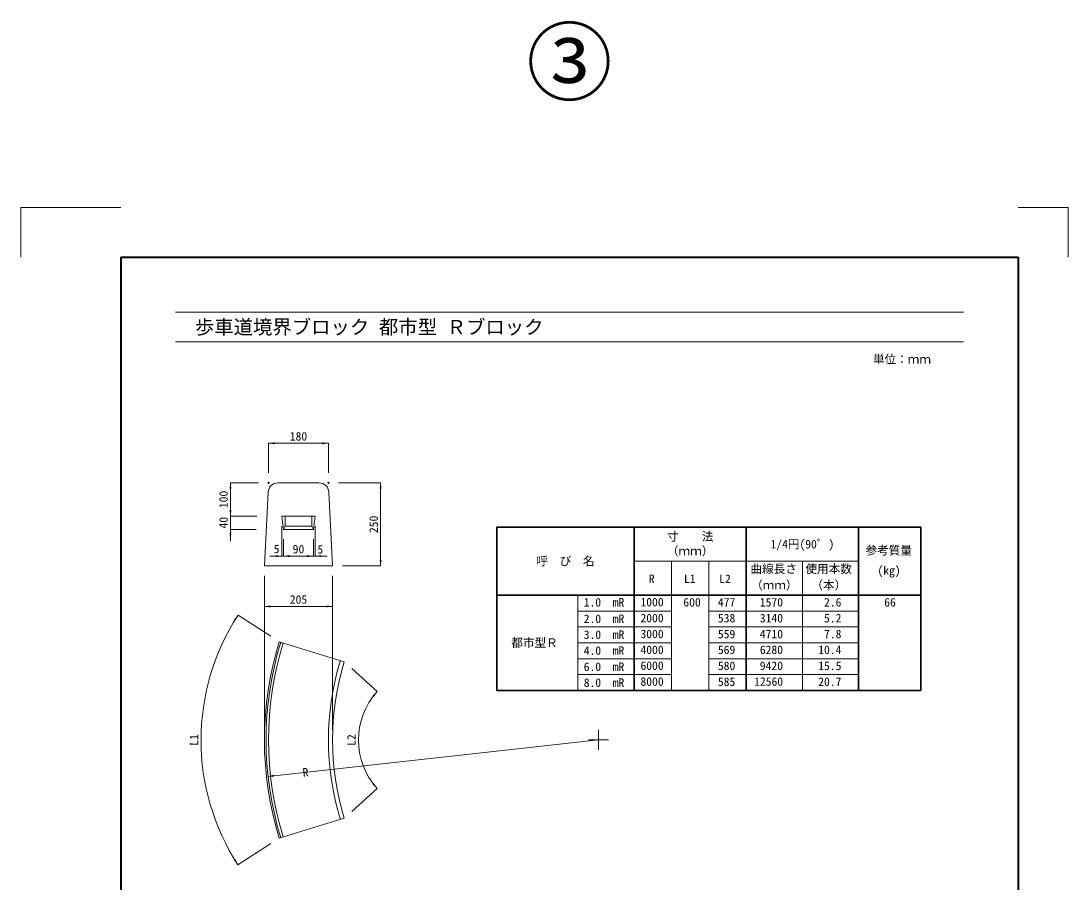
# Model space of a CAD drawing. Units: millimetres at full size, sheet at 1:15; some dimension numbers follow another scale. Extents: x 3899 to 16094, y -688 to 11007.
# Drawn here: x 12944 to 16094, y 8415 to 11007 of the extents above; entities that cross this region are included whole.
import ezdxf
from ezdxf.enums import TextEntityAlignment as Align

# ---------------------------------------------------------------- set-up
doc = ezdxf.new("R2010")
doc.units = ezdxf.units.MM
doc.header["$LTSCALE"] = 15
for name, color, linetype, lineweight in [('(0-0)', 7, 'Continuous', 13), ('Defpoints_3', 7, 'Continuous', 13), ('図枠', 7, 'Continuous', 5), ('寸法線', 7, 'Continuous', 13), ('本体', 2, 'Continuous', 20), ('補助線', 8, 'Continuous', 13)]:
    doc.layers.add(name, color=color, linetype=linetype, lineweight=lineweight)
doc.styles.add('ＭＳ ゴシック', font='')
doc.styles.get('ＭＳ ゴシック').set_extended_font_data('MS Gothic')

# ---------------------------------------------------------------- blocks, each defined once
blk = doc.blocks.new('filled_arrow')
at = {"color": 0, "linetype": 'Continuous', "lineweight": -2}
blk.add_solid([(7.5, 1.25), (0, 0), (7.5, -1.25)], dxfattribs=at)

msp = doc.modelspace()

# ---------------------------------------------------------------- linework, layer by layer
at = {"layer": '(0-0)', "lineweight": 30}
for p, q in [((15650.75, 9483.42), (14375.75, 9483.42)), ((14375.75, 9483.42), (14375.75, 8992)), ((14788.25, 9483.42), (14788.25, 8992)), ((14788.25, 9483.42), (14788.25, 8992)), ((15125.75, 9483.42), (15125.75, 8992)), ((15463.3, 9483.42), (15463.3, 8992)), ((15650.75, 9483.42), (15650.75, 8992)), ((15650.75, 9278.87), (14375.75, 9278.87)), ((15650.75, 8992), (14375.75, 8992))]:
    msp.add_line(p, q, dxfattribs=at)
at = {"layer": '(0-0)'}
for p, q in [((14788.25, 9381.14), (15463.3, 9381.14)), ((14900.75, 9381.14), (14900.75, 8992)), ((15013.25, 9381.14), (15013.25, 8992)), ((15294.5, 9381.14), (15294.5, 8992)), ((14619.5, 9278.87), (14619.5, 8992)), ((14788.25, 9231.06), (14619.5, 9231.06)), ((14900.75, 9231.06), (14788.25, 9231.06)), ((15463.3, 9231.06), (15013.25, 9231.06)), ((14788.25, 9183.25), (14619.5, 9183.25)), ((14900.75, 9183.25), (14788.25, 9183.25)), ((15463.3, 9183.25), (15013.25, 9183.25)), ((14788.25, 9135.44), (14619.5, 9135.44)), ((14900.75, 9135.44), (14788.25, 9135.44)), ((15463.3, 9135.44), (15013.25, 9135.44)), ((14788.25, 9087.62), (14619.5, 9087.62)), ((14900.75, 9087.62), (14788.25, 9087.62)), ((15463.3, 9087.62), (15013.25, 9087.62)), ((14788.25, 9039.81), (14619.5, 9039.81)), ((14900.75, 9039.81), (14788.25, 9039.81)), ((15463.3, 9039.81), (15013.25, 9039.81))]:
    msp.add_line(p, q, dxfattribs=at)
at = {"layer": 'Defpoints_3'}
for p, q in [((12943.8, 10445.77), (12943.8, 10295.77)), ((13243.8, 10445.77), (12943.8, 10445.77)), ((15943.8, 10445.77), (16093.8, 10445.77)), ((16093.8, 10445.77), (16093.8, 10295.77))]:
    msp.add_line(p, q, dxfattribs=at)
at = {"layer": '図枠', "lineweight": 40}
for p, q in [((13243.8, 10295.77), (15943.8, 10295.77)), ((13243.8, 10295.77), (13243.8, 6140.77)), ((15943.8, 10295.77), (15943.8, 6140.77))]:
    msp.add_line(p, q, dxfattribs=at)
at = {"layer": '図枠', "lineweight": 13}
for p, q in [((13408.8, 10130.77), (15778.8, 10130.77)), ((13408.8, 10040.77), (15778.8, 10040.77))]:
    msp.add_line(p, q, dxfattribs=at)
at = {"layer": '寸法線'}
for p, q in [((13688.73, 9735.94), (13868.73, 9735.94)), ((13688.73, 9646.85), (13688.73, 9735.94)), ((13868.73, 9646.85), (13868.73, 9735.94)), ((13574.08, 9516.85), (13574.08, 9616.85)), ((13658.73, 9616.85), (13574.08, 9616.85)), ((13898.73, 9616.85), (14025.85, 9616.85)), ((14025.85, 9366.85), (14025.85, 9616.85)), ((13574.08, 9440.85), (13574.08, 9552.85)), ((13653.73, 9516.85), (13574.08, 9516.85)), ((13653.73, 9516.85), (13574.08, 9516.85)), ((13728.73, 9486.85), (13728.73, 9396.37)), ((13828.73, 9486.85), (13828.73, 9396.37)), ((13651.73, 9476.85), (13574.08, 9476.85)), ((13733.73, 9446.85), (13733.73, 9396.37)), ((13733.73, 9446.85), (13733.73, 9396.37)), ((13823.73, 9446.85), (13823.73, 9396.37)), ((13823.73, 9446.85), (13823.73, 9396.37)), ((13692.73, 9396.37), (13769.73, 9396.37)), ((13733.73, 9396.37), (13823.73, 9396.37)), ((13787.73, 9396.37), (13864.73, 9396.37)), ((13911.23, 9366.85), (14025.85, 9366.85)), ((13676.23, 9336.85), (13676.23, 9244.89)), ((13881.23, 9336.85), (13881.23, 9244.89)), ((13676.23, 9244.89), (13881.23, 9244.89)), ((13676.23, 9244.89), (13881.23, 9244.89)), ((13676.23, 8872.74), (13676.23, 9244.89)), ((13881.23, 8872.74), (13881.23, 9244.89)), ((13695.51, 9155), (13597.03, 9218.96)), ((14015.38, 8988.72), (13938.82, 9058.2)), ((14681.23, 8813.09), (14681.23, 8873.09)), ((14681.23, 8843.09), (13687.26, 8733.43)), ((14651.23, 8843.09), (14711.23, 8843.09)), ((14015.16, 8697), (13938.85, 8627.94)), ((13695.49, 8531.21), (13596.63, 8467.14))]:
    msp.add_line(p, q, dxfattribs=at)
for radius, start, end in [(690.66, 146.99376, 212.9448), (217.22, 137.77429, 222.14159)]:
    msp.add_arc((14176.23, 8842.74), radius, start, end, dxfattribs=at)
at = {"layer": '本体'}
for p, q in [((13717.26, 9616.85), (13840.19, 9616.85)), ((13687.3, 9588.35), (13676.23, 9366.85)), ((13870.15, 9588.35), (13881.23, 9366.85)), ((13728.73, 9516.85), (13828.73, 9516.85)), ((13733.73, 9476.85), (13823.73, 9476.85)), ((13676.23, 9366.85), (13881.23, 9366.85))]:
    msp.add_line(p, q, dxfattribs=at)
at = {"layer": '本体', "lineweight": 9}
for p, q in [((13728.73, 9516.85), (13733.73, 9476.85)), ((13738.73, 9516.85), (13738.73, 9486.85)), ((13818.73, 9516.85), (13818.73, 9486.85)), ((13823.73, 9476.85), (13828.73, 9516.85)), ((13738.73, 9486.85), (13733.73, 9476.85)), ((13818.73, 9486.85), (13738.73, 9486.85)), ((13818.73, 9486.85), (13823.73, 9476.85))]:
    msp.add_line(p, q, dxfattribs=at)
at = {"layer": '本体', "lineweight": 13}
for p, q in [((13916.6, 9078.37), (13720.67, 9138.66)), ((13916.6, 8607.82), (13720.67, 8547.53))]:
    msp.add_line(p, q, dxfattribs=at)
at = {"layer": '本体'}
for centre, start, end in [((13717.26, 9586.85), 90, 177.13759), ((13840.19, 9586.85), 2.86241, 90)]:
    msp.add_arc(centre, 30, start, end, dxfattribs=at)
at = {"layer": '本体', "lineweight": 13}
for radius in [1005, 800]:
    msp.add_arc((14681.23, 8843.09), radius, 162.89678, 197.10322, dxfattribs=at)
at = {"layer": '本体', "lineweight": 9}
for radius in [992.5, 812.5]:
    msp.add_arc((14681.23, 8843.09), radius, 162.89678, 197.10322, dxfattribs=at)
at = {"layer": '補助線'}
for centre in [(13688.73, 9616.85), (13868.73, 9616.85)]:
    msp.add_circle(centre, 2, dxfattribs=at)
msp.add_arc((14681.23, 8843.09), 1000, 162.89678, 197.10322, dxfattribs=at)

# ---------------------------------------------------------------- block references
at = {"layer": '寸法線', "xscale": 2.4, "yscale": 2.4}
for p in [(13688.73, 9735.94), (13733.73, 9396.37), (13733.73, 9396.37), (13828.73, 9396.37), (13676.23, 9244.89), (13676.23, 9244.89)]:
    msp.add_blockref('filled_arrow', p, dxfattribs=at)
for p, rotation in [((13868.73, 9735.94), 180), ((13574.08, 9616.85), 270), ((14025.85, 9616.85), 270), ((13574.08, 9516.85), 90), ((13574.08, 9516.85), 90), ((13574.08, 9476.85), 270), ((13728.73, 9396.37), 180), ((13823.73, 9396.37), 180), ((13823.73, 9396.37), 180), ((14025.85, 9366.85), 90), ((13881.23, 9244.89), 180), ((13881.23, 9244.89), 180), ((13597.03, 9218.96), 237.7), ((14015.38, 8988.72), 230.1), ((13687.26, 8733.43), 6.3), ((14015.16, 8697), 129.8), ((13596.63, 8467.14), 122.2)]:
    msp.add_blockref('filled_arrow', p, dxfattribs=dict(at, rotation=rotation))

# ---------------------------------------------------------------- texts
at = {"layer": '(0-0)', "style": 'ＭＳ ゴシック'}
for s, p in [('寸\u3000\u3000法', (14957, 9455.21)), ('（ｍｍ）', (14957, 9411.5)), ('1/4円(90゜)', (15294.53, 9432.28)), ('呼\u3000び\u3000名', (14582, 9381.14)), ('都市型Ｒ ', (14497.63, 9135.43))]:
    msp.add_text(s, height=25.63, dxfattribs=at).set_placement(p, align=Align.MIDDLE_CENTER)
for s, p in [('参考質量', (15484.4, 9393.25)), ('曲線長さ', (15138.4, 9337.34)), ('使用本数', (15303.74, 9337.34)), ('(kg)', (15520.4, 9332.49)), ('R', (14832.53, 9307.6)), ('L1', (14938.44, 9307.6)), ('L2', (15044.46, 9307.6)), ('（本）', (15321.49, 9288.38)), ('1.0  mR', (14636.83, 9236.92)), ('1000', (14807.51, 9237.34)), ('600', (14936.52, 9236.9)), ('477', (15040.4, 9236.9)), ('1570', (15166.53, 9236.9)), (' 2.6', (15342.31, 9236.9)), (' 66', (15523.42, 9236.9)), ('2.0  mR', (14636.83, 9187.25)), ('2000', (14807.51, 9189.48)), ('538', (15040.4, 9189.09)), ('3140', (15166.53, 9189.09)), (' 5.2', (15342.31, 9189.09)), ('3.0  mR', (14636.83, 9139.45)), ('3000', (14807.51, 9141.69)), ('559', (15040.4, 9141.27)), ('4710', (15166.53, 9141.27)), (' 7.8', (15342.31, 9141.27)), ('4.0  mR', (14636.83, 9091.64)), ('4000', (14807.51, 9093.91)), ('569', (15040.4, 9093.82)), ('6280', (15166.53, 9093.82)), ('10.4', (15342.31, 9093.82)), ('6.0  mR', (14636.83, 9042.93)), ('6000', (14807.51, 9046.12)), ('580', (15040.4, 9045.7)), ('9420', (15166.53, 9045.7)), ('15.5', (15342.31, 9045.7)), ('8.0  mR', (14636.83, 8995.12)), ('8000', (14807.51, 8998.32)), ('585', (15040.4, 8997.85)), ('12560', (15149.46, 8998.43)), ('20.7', (15342.31, 8997.85))]:
    msp.add_text(s, height=25.63, dxfattribs=at).set_placement(p, align=Align.BOTTOM_LEFT)
msp.add_text('（ｍｍ）', height=25.63, dxfattribs=at).set_placement((15210.13, 9288.38), align=Align.BOTTOM_CENTER)
at = {"layer": '図枠', "style": 'ＭＳ ゴシック'}
msp.add_text('\u3000歩車道境界ブロック 都市型 Ｒブロック', height=42.72, dxfattribs=at).set_placement((13408.8, 10085.77), align=Align.MIDDLE_LEFT)
msp.add_text('単位：ｍｍ', height=25.63, dxfattribs=at).set_placement((15594.1, 9988.77), align=Align.MIDDLE_CENTER)
at = {"layer": '寸法線', "style": 'ＭＳ ゴシック'}
for s, p in [('180', (13778.73, 9756.94)), ('5', (13712.8, 9417.62)), ('90', (13778.73, 9417.37)), ('5', (13844.32, 9416.65)), ('205', (13778.73, 9265.89)), ('205', (13778.73, 9265.89))]:
    msp.add_text(s, height=25.63, dxfattribs=at).set_placement(p, align=Align.MIDDLE_CENTER)
for s, rotation, p in [('100', 90, (13553.08, 9566.85)), ('250', 90, (14004.85, 9491.85)), ('40', 90, (13553.08, 9496.85)), ('L1', 89.969, (13464.57, 8843.13)), ('L2', 89.958, (13938.01, 8842.92)), ('R', 6.296, (13799.78, 8745.84))]:
    msp.add_text(s, height=25.63, rotation=rotation, dxfattribs=at).set_placement(p, align=Align.MIDDLE_CENTER)
at = {"layer": '補助線', "color": 1, "style": 'ＭＳ ゴシック'}
msp.add_text('③', height=189.9, dxfattribs=at).set_placement((14593.8, 10730.84), align=Align.BOTTOM_CENTER)

doc.saveas('drawing.dxf')
